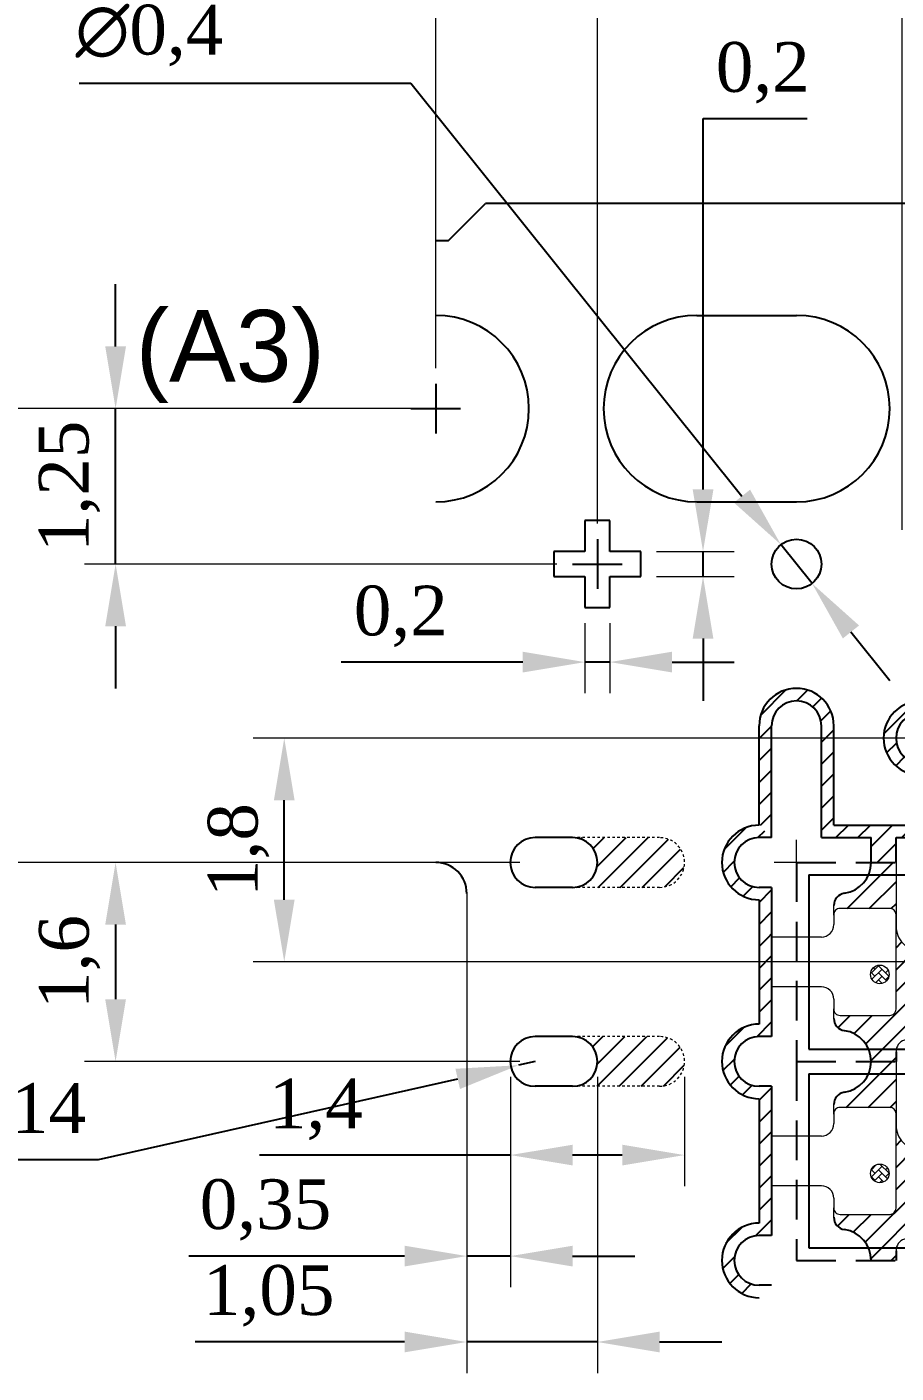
# Model space of a CAD drawing. Header units: millimetres. Extents: x -1672 to -743, y 1116 to 1403.
# Drawn here: x -892.9 to -858, y 1305.5 to 1359.6 of the extents above; entities that cross this region are included whole.
import ezdxf

# ---------------------------------------------------------------- set-up
doc = ezdxf.new("R2010")
doc.units = ezdxf.units.MM
doc.header["$MEASUREMENT"] = 0
doc.linetypes.add('HIDDEN', pattern=[9.525, 6.35, -3.175])
for name, color, linetype in [('\\M+2A4C1\\M+2B3CE\\M+2B944', 144, 'HIDDEN'), ('bottom side half etching', 6, 'Continuous'), ('c2', 2, 'Continuous'), ('Hatch', 1, 'HIDDEN')]:
    doc.layers.add(name, color=color, linetype=linetype)
for name, color, linetype, lineweight in [('Dimension', 3, 'Continuous', 5), ('LF', 4, 'Continuous', 25), ('Visble1', 6, 'Continuous', 20)]:
    doc.layers.add(name, color=color, linetype=linetype, lineweight=lineweight)
doc.styles.add('Dim', font='arial.ttf', dxfattribs={"height": 3})
doc.styles.get("Standard").update_dxf_attribs({"font": 'romantic.ttf', "height": 2})
doc.dimstyles.new('ISO-25 scale5', dxfattribs={"dimtxt": 1.5, "dimasz": 2.5, "dimexe": 1.25, "dimexo": 0.625, "dimtad": 1, "dimtoh": 1, "dimlfac": 0.2, "dimtxsty": 'Standard', "dimcen": 2.5, "dimclre": 256, "dimclrt": 1, "dimadec": 0, "dimazin": 0, "dimtfac": 1, "dimtmove": 0, "dimatfit": 3, "dimfxl": 0, "dimlwe": -1, "dimarcsym": 0})
pattern_1 = [(45, (-1152.9834, 964.2726), (-0.4419417, 0.4419417), [])]
pattern_2 = [(45, (-1152.9834, 1533.01056), (-0.4419417, 0.4419417), [])]

# ---------------------------------------------------------------- blocks, each defined once
blk = doc.blocks.new('*D106')
at = {"layer": 'Defpoints', "color": 0}
for p in [(-876.519, 1371.909), (-876.519, 1351.052), (-857.769, 1338.802)]:
    blk.add_point(p, dxfattribs=at)
at = {"layer": 'Dimension'}
for p, q in [((-876.519, 1351.677), (-876.519, 1373.159)), ((-857.769, 1339.427), (-857.769, 1373.159))]:
    blk.add_line(p, q, dxfattribs=at)
at = {"layer": 'Dimension', "color": 0, "lineweight": -2}
blk.add_line((-860.269, 1371.909), (-874.019, 1371.909), dxfattribs=at)
at = {"layer": 'Dimension', "color": 0}
for points in [[(-874.019, 1372.326), (-874.019, 1371.493), (-876.519, 1371.909)], [(-860.269, 1372.326), (-860.269, 1371.493), (-857.769, 1371.909)]]:
    blk.add_solid(points, dxfattribs=at)
at = {"layer": 'Dimension', "color": 1, "insert": (-867.144, 1373.764), "char_height": 2, "attachment_point": 5}
blk.add_mtext('3,75', dxfattribs=at)
blk = doc.blocks.new('*D108')
at = {"layer": 'Defpoints', "color": 0}
for p in [(-889.382, 1344.302), (-877.519, 1344.302), (-871.019, 1338.052)]:
    blk.add_point(p, dxfattribs=at)
at = {"layer": 'Dimension', "color": 0, "lineweight": -2}
for p, q in [((-889.382, 1346.802), (-889.382, 1349.302)), ((-889.382, 1338.052), (-889.382, 1344.302)), ((-889.382, 1335.552), (-889.382, 1333.052))]:
    blk.add_line(p, q, dxfattribs=at)
at = {"layer": 'Dimension'}
for p, q in [((-878.144, 1344.302), (-890.632, 1344.302)), ((-871.644, 1338.052), (-890.632, 1338.052))]:
    blk.add_line(p, q, dxfattribs=at)
at = {"layer": 'Dimension', "color": 0}
for points in [[(-889.799, 1346.802), (-888.965, 1346.802), (-889.382, 1344.302)], [(-889.799, 1335.552), (-888.965, 1335.552), (-889.382, 1338.052)]]:
    blk.add_solid(points, dxfattribs=at)
at = {"layer": 'Dimension', "color": 1, "insert": (-891.236, 1341.177), "char_height": 2, "attachment_point": 5, "rotation": 90}
blk.add_mtext('1,25', dxfattribs=at)
blk = doc.blocks.new('*D109')
at = {"layer": 'Defpoints', "color": 0}
for p in [(-876.519, 1364.762), (-876.519, 1351.052), (-870.019, 1339.052)]:
    blk.add_point(p, dxfattribs=at)
at = {"layer": 'Dimension'}
for p, q in [((-876.519, 1351.677), (-876.519, 1366.012)), ((-870.019, 1339.677), (-870.019, 1366.012))]:
    blk.add_line(p, q, dxfattribs=at)
at = {"layer": 'Dimension', "color": 0, "lineweight": -2}
for p, q in [((-874.019, 1364.762), (-872.519, 1364.762)), ((-870.019, 1364.762), (-854.754, 1364.762))]:
    blk.add_line(p, q, dxfattribs=at)
at = {"layer": 'Dimension', "color": 0}
for points in [[(-874.019, 1365.178), (-874.019, 1364.345), (-876.519, 1364.762)], [(-872.519, 1365.178), (-872.519, 1364.345), (-870.019, 1364.762)]]:
    blk.add_solid(points, dxfattribs=at)
at = {"layer": 'Dimension', "color": 1, "insert": (-861.137, 1366.616), "char_height": 2, "attachment_point": 5}
blk.add_mtext('1,3±0,075', dxfattribs=at)
blk = doc.blocks.new('*D110')
at = {"layer": 'Defpoints', "color": 0}
for p in [(-870.519, 1336.302), (-869.519, 1336.302), (-870.519, 1334.11)]:
    blk.add_point(p, dxfattribs=at)
at = {"layer": 'Dimension'}
for p, q in [((-870.519, 1335.677), (-870.519, 1332.86)), ((-869.519, 1335.677), (-869.519, 1332.86))]:
    blk.add_line(p, q, dxfattribs=at)
at = {"layer": 'Dimension', "color": 0, "lineweight": -2}
for p, q in [((-873.019, 1334.11), (-880.322, 1334.11)), ((-869.519, 1334.11), (-870.519, 1334.11)), ((-867.019, 1334.11), (-864.519, 1334.11))]:
    blk.add_line(p, q, dxfattribs=at)
at = {"layer": 'Dimension', "color": 0}
for points in [[(-873.019, 1334.527), (-873.019, 1333.693), (-870.519, 1334.11)], [(-867.019, 1334.527), (-867.019, 1333.693), (-869.519, 1334.11)]]:
    blk.add_solid(points, dxfattribs=at)
at = {"layer": 'Dimension', "color": 1, "insert": (-877.921, 1335.948), "char_height": 2, "attachment_point": 5}
blk.add_mtext('0,2', dxfattribs=at)
blk = doc.blocks.new('*D111')
at = {"layer": 'Defpoints', "color": 0}
for p in [(-868.269, 1338.552), (-868.269, 1337.552), (-865.775, 1337.552)]:
    blk.add_point(p, dxfattribs=at)
at = {"layer": 'Dimension', "color": 0, "lineweight": -2}
for p, q in [((-865.775, 1341.052), (-865.775, 1355.967)), ((-865.775, 1355.967), (-861.596, 1355.967)), ((-865.775, 1337.552), (-865.775, 1338.552)), ((-865.775, 1335.052), (-865.775, 1332.552))]:
    blk.add_line(p, q, dxfattribs=at)
at = {"layer": 'Dimension'}
for p, q in [((-867.644, 1338.552), (-864.525, 1338.552)), ((-867.644, 1337.552), (-864.525, 1337.552))]:
    blk.add_line(p, q, dxfattribs=at)
at = {"layer": 'Dimension', "color": 0}
for points in [[(-866.191, 1341.052), (-865.358, 1341.052), (-865.775, 1338.552)], [(-866.191, 1335.052), (-865.358, 1335.052), (-865.775, 1337.552)]]:
    blk.add_solid(points, dxfattribs=at)
at = {"layer": 'Dimension', "color": 1, "insert": (-863.373, 1357.805), "char_height": 2, "attachment_point": 5}
blk.add_mtext('0,2', dxfattribs=at)
blk = doc.blocks.new('*D112')
at = {"layer": 'Defpoints', "color": 0}
for p in [(-875.269, 1318.052), (-873.519, 1318.052), (-875.269, 1310.225)]:
    blk.add_point(p, dxfattribs=at)
at = {"layer": 'Dimension'}
for p, q in [((-875.269, 1317.427), (-875.269, 1308.975)), ((-873.519, 1317.427), (-873.519, 1308.975))]:
    blk.add_line(p, q, dxfattribs=at)
at = {"layer": 'Dimension', "color": 0, "lineweight": -2}
for p, q in [((-877.769, 1310.225), (-886.445, 1310.225)), ((-873.519, 1310.225), (-875.269, 1310.225)), ((-871.019, 1310.225), (-868.519, 1310.225))]:
    blk.add_line(p, q, dxfattribs=at)
at = {"layer": 'Dimension', "color": 0}
for points in [[(-877.769, 1310.642), (-877.769, 1309.808), (-875.269, 1310.225)], [(-871.019, 1310.642), (-871.019, 1309.808), (-873.519, 1310.225)]]:
    blk.add_solid(points, dxfattribs=at)
at = {"layer": 'Dimension', "color": 1, "insert": (-883.357, 1312.079), "char_height": 2, "attachment_point": 5}
blk.add_mtext('0,35', dxfattribs=at)
blk = doc.blocks.new('*D73')
at = {"layer": 'Defpoints', "color": 0}
for p in [(-870.019, 1318.052), (-875.269, 1313.677), (-875.269, 1306.771)]:
    blk.add_point(p, dxfattribs=at)
at = {"layer": 'Dimension'}
for p, q in [((-870.019, 1317.427), (-870.019, 1305.521)), ((-875.269, 1313.052), (-875.269, 1305.521))]:
    blk.add_line(p, q, dxfattribs=at)
at = {"layer": 'Dimension', "color": 0, "lineweight": -2}
for p, q in [((-877.769, 1306.771), (-886.188, 1306.771)), ((-870.019, 1306.771), (-875.269, 1306.771)), ((-867.519, 1306.771), (-865.019, 1306.771))]:
    blk.add_line(p, q, dxfattribs=at)
at = {"layer": 'Dimension', "color": 0}
for points in [[(-877.769, 1307.188), (-877.769, 1306.354), (-875.269, 1306.771)], [(-867.519, 1307.188), (-867.519, 1306.354), (-870.019, 1306.771)]]:
    blk.add_solid(points, dxfattribs=at)
at = {"layer": 'Dimension', "color": 1, "insert": (-883.229, 1308.625), "char_height": 2, "attachment_point": 5}
blk.add_mtext('1,05', dxfattribs=at)
blk = doc.blocks.new('*D113')
at = {"layer": 'Defpoints', "color": 0}
for p in [(-873.519, 1318.052), (-866.519, 1318.052), (-873.519, 1314.287)]:
    blk.add_point(p, dxfattribs=at)
at = {"layer": 'Dimension'}
for p, q in [((-873.519, 1317.427), (-873.519, 1313.037)), ((-866.519, 1317.427), (-866.519, 1313.037))]:
    blk.add_line(p, q, dxfattribs=at)
at = {"layer": 'Dimension', "color": 0, "lineweight": -2}
for p, q in [((-873.519, 1314.287), (-883.603, 1314.287)), ((-869.019, 1314.287), (-871.019, 1314.287))]:
    blk.add_line(p, q, dxfattribs=at)
at = {"layer": 'Dimension', "color": 0}
for points in [[(-871.019, 1314.703), (-871.019, 1313.87), (-873.519, 1314.287)], [(-869.019, 1314.703), (-869.019, 1313.87), (-866.519, 1314.287)]]:
    blk.add_solid(points, dxfattribs=at)
at = {"layer": 'Dimension', "color": 1, "insert": (-881.333, 1316.123), "char_height": 2, "attachment_point": 5}
blk.add_mtext('1,4', dxfattribs=at)
blk = doc.blocks.new('*D118')
at = {"layer": 'Defpoints', "color": 0}
for p in [(-872.519, 1318.052), (-873.196, 1317.9)]:
    blk.add_point(p, dxfattribs=at)
at = {"layer": 'Dimension', "color": 0, "lineweight": -2}
for p, q in [((-872.519, 1318.052), (-873.196, 1317.9)), ((-890.067, 1314.103), (-875.635, 1317.351)), ((-897.734, 1314.103), (-890.067, 1314.103))]:
    blk.add_line(p, q, dxfattribs=at)
at = {"layer": 'Dimension', "color": 0}
blk.add_solid([(-875.726, 1317.757), (-875.543, 1316.944), (-873.196, 1317.9)], dxfattribs=at)
at = {"layer": 'Dimension', "color": 1, "insert": (-894.213, 1315.941), "char_height": 2, "attachment_point": 5}
blk.add_mtext('R0,14', dxfattribs=at)
blk = doc.blocks.new('*D119')
at = {"layer": 'Defpoints', "color": 0}
for p in [(-872.519, 1326.052), (-889.384, 1318.052), (-872.519, 1318.052)]:
    blk.add_point(p, dxfattribs=at)
at = {"layer": 'Dimension'}
for p, q in [((-873.144, 1326.052), (-890.634, 1326.052)), ((-873.144, 1318.052), (-890.634, 1318.052))]:
    blk.add_line(p, q, dxfattribs=at)
at = {"layer": 'Dimension', "color": 0, "lineweight": -2}
blk.add_line((-889.384, 1323.552), (-889.384, 1320.552), dxfattribs=at)
at = {"layer": 'Dimension', "color": 0}
for points in [[(-889.8, 1323.552), (-888.967, 1323.552), (-889.384, 1326.052)], [(-889.8, 1320.552), (-888.967, 1320.552), (-889.384, 1318.052)]]:
    blk.add_solid(points, dxfattribs=at)
at = {"layer": 'Dimension', "color": 1, "insert": (-891.229, 1322.052), "char_height": 2, "attachment_point": 5, "rotation": 90}
blk.add_mtext('1,6', dxfattribs=at)
blk = doc.blocks.new('*D120')
at = {"layer": 'Defpoints', "color": 0}
for p in [(-898.689, 1344.302), (-876.519, 1344.302), (-872.519, 1326.052)]:
    blk.add_point(p, dxfattribs=at)
at = {"layer": 'Dimension'}
for p, q in [((-877.144, 1344.302), (-899.939, 1344.302)), ((-873.144, 1326.052), (-899.939, 1326.052))]:
    blk.add_line(p, q, dxfattribs=at)
at = {"layer": 'Dimension', "color": 0, "lineweight": -2}
blk.add_line((-898.689, 1328.552), (-898.689, 1341.802), dxfattribs=at)
at = {"layer": 'Dimension', "color": 0}
for points in [[(-899.105, 1341.802), (-898.272, 1341.802), (-898.689, 1344.302)], [(-899.105, 1328.552), (-898.272, 1328.552), (-898.689, 1326.052)]]:
    blk.add_solid(points, dxfattribs=at)
at = {"layer": 'Dimension', "color": 1, "insert": (-900.543, 1335.177), "char_height": 2, "attachment_point": 5, "rotation": 90}
blk.add_mtext('3,65', dxfattribs=at)
blk = doc.blocks.new('*D121')
at = {"layer": 'Defpoints', "color": 0}
for p in [(-876.519, 1376.87), (-846.019, 1348.802), (-876.519, 1345.302)]:
    blk.add_point(p, dxfattribs=at)
at = {"layer": 'Dimension'}
for p, q in [((-876.519, 1345.927), (-876.519, 1378.12)), ((-846.019, 1349.427), (-846.019, 1378.12))]:
    blk.add_line(p, q, dxfattribs=at)
at = {"layer": 'Dimension', "color": 0, "lineweight": -2}
blk.add_line((-848.519, 1376.87), (-874.019, 1376.87), dxfattribs=at)
at = {"layer": 'Dimension', "color": 0}
for points in [[(-874.019, 1377.286), (-874.019, 1376.453), (-876.519, 1376.87)], [(-848.519, 1377.286), (-848.519, 1376.453), (-846.019, 1376.87)]]:
    blk.add_solid(points, dxfattribs=at)
at = {"layer": 'Dimension', "color": 1, "insert": (-861.269, 1378.715), "char_height": 2, "attachment_point": 5}
blk.add_mtext('6,1', dxfattribs=at)
blk = doc.blocks.new('*D123')
at = {"layer": 'Defpoints', "color": 0}
for p in [(-862.645, 1338.832), (-861.394, 1337.272)]:
    blk.add_point(p, dxfattribs=at)
at = {"layer": 'Dimension', "color": 0, "lineweight": -2}
for p, q in [((-890.852, 1357.383), (-877.522, 1357.383)), ((-877.522, 1357.383), (-864.209, 1340.782)), ((-861.394, 1337.272), (-862.645, 1338.832)), ((-859.83, 1335.321), (-858.265, 1333.371))]:
    blk.add_line(p, q, dxfattribs=at)
at = {"layer": 'Dimension', "color": 0}
for points in [[(-863.884, 1341.043), (-864.534, 1340.522), (-862.645, 1338.832)], [(-859.504, 1335.582), (-860.155, 1335.061), (-861.394, 1337.272)]]:
    blk.add_solid(points, dxfattribs=at)
at = {"layer": 'Dimension', "color": 1, "insert": (-888.024, 1359.305), "char_height": 2, "attachment_point": 5}
blk.add_mtext('∅0,4', dxfattribs=at)
blk = doc.blocks.new('*U35')
at = {"layer": 'bottom side half etching'}
blk.add_arc((0.75, 0), 1.5, 90, 270, dxfattribs=at)
at = {"layer": 'LF'}
for p, q in [((1.25, 1), (0.75, 1)), ((1.25, -1), (0.75, -1))]:
    blk.add_line(p, q, dxfattribs=at)
blk.add_arc((0.75, 0), 1, 90, 270, dxfattribs=at)
blk = doc.blocks.new('*U36')
at = {"layer": 'bottom side half etching', "color": 0, "linetype": 'ByBlock', "lineweight": -2}
for p in [(0, 0), (0, -8), (0, -16)]:
    blk.add_blockref('*U35', p, dxfattribs=at)
blk = doc.blocks.new('*U31')
at = {"layer": 'bottom side half etching'}
for p, q in [((-3, 1.5), (3, 1.5)), ((3, -1.5), (-3, -1.5))]:
    blk.add_line(p, q, dxfattribs=at)
for centre, start, end in [((-3, 0), 90, 270), ((3, 0), 270, 90)]:
    blk.add_arc(centre, 1.5, start, end, dxfattribs=at)
at = {"layer": 'LF'}
for p, q in [((-3, 1), (3, 1)), ((3, -1), (-3, -1))]:
    blk.add_line(p, q, dxfattribs=at)
for centre, start, end in [((-3, 0), 90, 270), ((3, 0), 270, 90)]:
    blk.add_arc(centre, 1, start, end, dxfattribs=at)
blk = doc.blocks.new('*U32')
at = {"layer": 'LF', "color": 0, "linetype": 'ByBlock', "lineweight": -2}
for p in [(0, 0), (16, 0), (32, 0)]:
    blk.add_blockref('*U31', p, dxfattribs=at)
blk = doc.blocks.new('*D145')
at = {"layer": 'Defpoints', "color": 0}
for p in [(-882.605, 1331.052), (-857.019, 1331.052), (-854.414, 1322.052)]:
    blk.add_point(p, dxfattribs=at)
at = {"layer": 'Dimension'}
for p, q in [((-857.644, 1331.052), (-883.855, 1331.052)), ((-855.039, 1322.052), (-883.855, 1322.052))]:
    blk.add_line(p, q, dxfattribs=at)
at = {"layer": 'Dimension', "color": 0, "lineweight": -2}
blk.add_line((-882.605, 1324.552), (-882.605, 1328.552), dxfattribs=at)
at = {"layer": 'Dimension', "color": 0}
for points in [[(-883.022, 1328.552), (-882.189, 1328.552), (-882.605, 1331.052)], [(-883.022, 1324.552), (-882.189, 1324.552), (-882.605, 1322.052)]]:
    blk.add_solid(points, dxfattribs=at)
at = {"layer": 'Dimension', "color": 1, "insert": (-884.442, 1326.552), "char_height": 2, "attachment_point": 5, "rotation": 90}
blk.add_mtext('1,8', dxfattribs=at)
blk = doc.blocks.new('*U41')
at = {"layer": 'bottom side half etching'}
blk.add_line((-6.5, 1), (6.5, 1), dxfattribs=at)
at = {"layer": 'LF'}
for p, q in [((-7, 0.5), (-5, 0.5)), ((-5, -0.5), (-5, 0.5)), ((-4, 0.5), (-3.1, 0.5)), ((-4, -0.5), (-4, 0.5)), ((-3.1, 0.36), (-3.1, 0.5)), ((-2.1, 0.5), (1.625, 0.5)), ((-2.1, 0.432), (-2.1, 0.5)), ((1.625, -0.5), (1.625, 0.5)), ((2.625, 0.5), (7, 0.5)), ((2.625, -0.5), (2.625, 0.5))]:
    blk.add_line(p, q, dxfattribs=at)
at = {"layer": 'LF', "lineweight": 9}
blk.add_line((-2.993, 0.052), (-2.561, -0.5), dxfattribs=at)
at = {"layer": 'LF'}
blk.add_arc((-2.6, 0.36), 0.5, 180, 218.1026, dxfattribs=at)
at = {"layer": 'LF', "lineweight": 9}
for centre, radius, start, end in [((-1.6, 0.432), 0.5, 180, 225.5543), ((-3, -0.996), 1.5, 19.2982, 45.5543)]:
    blk.add_arc(centre, radius, start, end, dxfattribs=at)
blk = doc.blocks.new('*U42')
at = {"layer": 'Dimension', "color": 0, "linetype": 'ByBlock', "lineweight": -2}
for p in [(0, 0), (16, 0), (32, 0)]:
    blk.add_blockref('*U41', p, dxfattribs=at)
blk = doc.blocks.new('without tunnel')
at = {"layer": 'Dimension'}
h = blk.add_hatch(dxfattribs=at)
h.set_pattern_fill('AR-HBONE', color=256, scale=0.2, style=0)
h.set_pattern_definition([(45, (-4678.2712, -3546.139), (9e-17, 1.13137085), [2.4, -0.8]), (135, (-4677.70555, -3545.5733), (9e-17, 1.13137085), [2.4, -0.8])])
h.paths.add_polyline_path([(-20.1, -2, 1), (-17.1, -2, 1)])
at = {"layer": 'Hatch'}
h = blk.add_hatch(dxfattribs=at)
h.set_pattern_fill('ANSI31', color=256, scale=20)
h.set_pattern_definition([(45, (2985.13, -1225.2742), (-1.767767, 1.767767), [])])
h.paths.add_polyline_path([(-16, 14), (-20.42, 14, -0.259589), (-24.29, 11.05, 0.372825), (-26, 9.07), (-26, 7.6, -0.414214), (-25, 8.6), (-17, 8.6, -0.414214), (-16, 7.6)])
h.paths.add_polyline_path([(-16, 16), (-20, 16, -0.103244), (-20.42, 14), (-16, 14)])
h.paths.add_polyline_path([(-9.75, -11.75, -0.198912), (-11.8, -6.8), (-11.8, -1.13, 0.172187), (-13.57, 1.7), (-14.83, 2.96, -0.198912), (-16, 5.78), (-16, -7.6, -0.414214), (-17, -8.6), (-25, -8.6, -0.414214), (-26, -7.6), (-26, -9.07, 0.372825), (-24.29, -11.05, -0.259589), (-20.42, -14), (-15.95, -14, -0.630407), (-12.43, -13.22), (-11.81, -14), (-7.51, -14, 0.014872), (-7.76, -13.74)])
h.paths.add_polyline_path([(-16, -14.45, -0.056727), (-15.95, -14), (-20.42, -14, -0.103244), (-20, -16), (-16, -16)])
h.paths.add_polyline_path([(-7.51, -14), (-11.81, -14), (-10.24, -16), (-6.34, -16, 0.097582)])
h.paths.add_polyline_path([(-5, 8.6), (25, 8.6, -0.414214), (26, 7.6), (26, 8.8, 0.414214), (24, 10.8), (14.5, 10.8, -0.356394), (10.58, 14), (6.42, 14, -0.356394), (2.5, 10.8), (-3, 10.8, -0.414214), (-6, 13.8), (-6, 14), (-9.08, 14, -0.393336), (-11.23, 10.52, 0.337319), (-12.4, 8.98), (-12.4, 6.43, 0.198912), (-11.23, 3.6), (-10.57, 2.94, -0.172187), (-8.8, 0.11), (-8.8, -6.8, 0.414214), (-4.8, -10.8), (2.5, -10.8, -0.356394), (6.42, -14), (10.58, -14, -0.356394), (14.5, -10.8), (24, -10.8, 0.414214), (26, -8.8), (26, -7.6, -0.414214), (25, -8.6), (-5, -8.6, -0.414214), (-6, -7.6), (-6, 7.6, -0.414214)])
h.paths.add_polyline_path([(-6.34, 16), (-10.24, 16), (-9.66, 15.26, -0.117374), (-9.08, 14), (-6, 14, 0.085121)])
h.paths.add_polyline_path([(10.5, 16), (6.5, 16), (6.5, 14.8, -0.050382), (6.42, 14), (10.58, 14, -0.050382), (10.5, 14.8)])
h.paths.add_polyline_path([(10.5, -14.8, -0.050382), (10.58, -14), (6.42, -14, -0.050382), (6.5, -14.8), (6.5, -16), (10.5, -16)])
at = {"layer": '\\M+2A4C1\\M+2B3CE\\M+2B944'}
for p, q in [((-32, 16), (-32, -16)), ((-32, 16), (32, 16)), ((32, 16), (32, -16)), ((-32, -16), (32, -16))]:
    blk.add_line(p, q, dxfattribs=at)
at = {"layer": 'bottom side half etching', "lineweight": 9}
blk.add_line((-26, 7.6), (-26, 6), dxfattribs=at)
for points in [[(-26, -7.6), (-26, -7.6, 0.414214), (-25, -8.6), (-17, -8.6, 0.414214), (-16, -7.6), (-16, 7.6, 0.414214), (-17, 8.6), (-25, 8.6, 0.414214), (-26, 7.6), (-26, 6)], [(26, 7.6), (26, 7.6, 0.414214), (25, 8.6), (-5, 8.6, 0.414214), (-6, 7.6), (-6, -7.6, 0.414214), (-5, -8.6), (25, -8.6, 0.414214), (26, -7.6), (26, -7.6)]]:
    blk.add_lwpolyline(points, format="xyb", dxfattribs=at)
for centre, start, end in [((-28, 6), 270, 0), ((28, 6), 180, 270), ((-28, -6), 0, 90), ((28, -6), 90, 180)]:
    blk.add_arc(centre, 2, start, end, dxfattribs=at)
at = {"layer": 'c2'}
for p, q in [((-30, 14), (-30, -14)), ((-30, 14), (30, 14)), ((30, 14), (30, -14)), ((0, 4), (0, -4)), ((-4, 0), (4, 0)), ((-30, -14), (30, -14))]:
    blk.add_line(p, q, dxfattribs=at)
at = {"layer": 'LF', "lineweight": 9}
for p, q in [((-16, 16), (-16, 5.78)), ((-10.24, 16), (-9.66, 15.26)), ((6.5, 16), (6.5, 14.8)), ((10.5, 16), (10.5, 14.8)), ((-6, 13.8), (-6, 14.02)), ((-26, 7.54), (-26, 9.07)), ((-12.4, 8.98), (-12.4, 6.43)), ((2.5, 10.8), (-3, 10.8)), ((14.5, 10.8), (24, 10.8)), ((26, 8.8), (26, 7.6)), ((-14.83, 2.96), (-13.57, 1.7)), ((-14.83, 2.96), (-13.57, 1.7)), ((-11.23, 3.6), (-10.57, 2.94)), ((-11.23, 3.6), (-10.57, 2.94)), ((-8.8, 0.11), (-8.8, -6.8)), ((-11.8, -1.13), (-11.8, -6.8)), ((-26, -9.07), (-26, -7.54)), ((26, -7.6), (26, -8.8)), ((-4.8, -10.8), (2.5, -10.8)), ((24, -10.8), (14.5, -10.8)), ((-9.75, -11.75), (-7.76, -13.74)), ((-12.43, -13.22), (-10.24, -16)), ((6.5, -14.8), (6.5, -16)), ((10.5, -14.8), (10.5, -16))]:
    blk.add_line(p, q, dxfattribs=at)
at = {"layer": 'LF', "ltscale": 0.1}
blk.add_line((-16, -14.45), (-16, -16), dxfattribs=at)
at = {"layer": 'LF', "lineweight": 9}
blk.add_circle((-18.6, -2), 1.5, dxfattribs=at)
at = {"layer": 'LF', "ltscale": 0.1}
for centre, radius, start, end in [((-25, 16), 5, 278.2132, 0), ((-24, 9.07), 2, 98.2132, 180), ((-24, -9.07), 2, 180, 261.7868), ((-25, -16), 5, 0, 81.7868)]:
    blk.add_arc(centre, radius, start, end, dxfattribs=at)
at = {"layer": 'LF', "lineweight": 9}
for centre, radius, start, end in [((-12.02, 13.41), 3, 285.4391, 38.1026), ((-12, 14.02), 6, 0, 19.2982), ((-3, 13.8), 3, 180, 270), ((2.5, 14.8), 4, 270, 0), ((14.5, 14.8), 4, 180, 270), ((-10.8, 8.98), 1.6, 105.1457, 180), ((24, 8.8), 2, 0, 90), ((-12, 5.78), 4, 180, 225), ((-8.4, 6.43), 4, 180, 225), ((-8.4, 6.43), 4, 180, 225), ((-13.67, -0.97), 4.99, 12.5212, 51.6004), ((-16.67, -2.21), 4.99, 12.5212, 51.6004), ((-4.8, -6.8), 7, 180, 225), ((-4.8, -6.8), 4, 180, 270), ((2.5, -14.8), 4, 360, 90), ((14.5, -14.8), 4, 90, 180), ((24, -8.8), 2, 270, 360), ((-14, -14.45), 2, 38.1026, 180), ((-12, -17.98), 6, 19.2982, 45)]:
    blk.add_arc(centre, radius, start, end, dxfattribs=at)
at = {"layer": 'Visble1'}
for p, q in [((26, 6), (26, 7.6)), ((-28, 4), (-32, 4)), ((28, 4), (32, 4)), ((-28, -4), (-32, -4)), ((28, -4), (32, -4)), ((-26, -6), (-26, -7.6)), ((26, -6), (26, -7.6))]:
    blk.add_line(p, q, dxfattribs=at)

msp = doc.modelspace()

# ---------------------------------------------------------------- hatches: boundary and pattern name
at = {"layer": 'Hatch'}
h = msp.add_hatch(dxfattribs=at)
h.set_pattern_fill('ANSI31', color=256, scale=5, style=0)
h.set_pattern_definition(pattern_2)
h.paths.add_polyline_path([(-860.5192, 1331.5519, 1), (-863.5192, 1331.5519), (-863.5192, 1327.5519), (-863.0192, 1327.5519), (-863.0192, 1331.5519, -1), (-861.0192, 1331.5519), (-861.0192, 1327.5519), (-860.5192, 1327.5519)])
h = msp.add_hatch(dxfattribs=at)
h.set_pattern_fill('ANSI31', color=256, scale=5, style=0)
h.set_pattern_definition(pattern_1)
h.paths.add_polyline_path([(-851.0192, 1332.5519), (-857.0192, 1332.5519, 1), (-857.0192, 1329.5519), (-851.0192, 1329.5519, 1)])
h.paths.add_polyline_path([(-851.0192, 1332.0519, -1), (-851.0192, 1330.0519), (-857.0192, 1330.0519, -1), (-857.0192, 1332.0519)], flags=16)
h.paths.add_polyline_path([(-835.0192, 1332.5519), (-841.0192, 1332.5519, 0.6517208), (-842.1274, 1330.0409, -0.0151606), (-841.6709, 1330.2933, -0.6958905), (-841.0192, 1332.0519), (-835.0192, 1332.0519, -0.6051219), (-834.1973, 1330.4824, -0.0146442), (-833.7443, 1330.2616, 0.587819)])
h.paths.add_polyline_path([(-833.7443, 1330.2616, 0.0146442), (-834.1973, 1330.4824, -0.2460113), (-835.0192, 1330.0519), (-841.0192, 1330.0519, -0.1793214), (-841.6709, 1330.2933, 0.0151606), (-842.1274, 1330.0409, 0.2108584), (-841.0192, 1329.5519), (-835.0192, 1329.5519, 0.2595894)])
h = msp.add_hatch(dxfattribs=at)
h.set_pattern_fill('ANSI31', color=256, scale=5, style=0)
h.set_pattern_definition(pattern_1)
h.paths.add_polyline_path([(-863.5192, 1327.0519), (-863.0192, 1327.0519), (-863.5192, 1327.5519, 1), (-863.5192, 1324.5519), (-863.5192, 1323.0519), (-863.0192, 1323.0519), (-863.0192, 1325.0519), (-863.5192, 1325.0519, -1)])
h = msp.add_hatch(dxfattribs=at)
h.set_pattern_fill('ANSI31', color=256, scale=5, style=0)
h.set_pattern_definition(pattern_2)
h.paths.add_polyline_path([(-847.0192, 1327.5519), (-847.5192, 1327.5519), (-860.5192, 1327.5519), (-861.0192, 1327.5519), (-861.0192, 1327.0519), (-859.0192, 1327.0519), (-859.0192, 1326.0519), (-858.0192, 1326.0519), (-858.0192, 1327.0519), (-857.1192, 1327.0519), (-857.1192, 1326.9123, 0.1678027), (-857.0127, 1326.6038), (-856.5799, 1326.0519), (-851.3942, 1326.0519), (-851.3942, 1327.0519), (-847.0192, 1327.0519)])
h = msp.add_hatch(dxfattribs=at)
h.set_pattern_fill('ANSI31', color=256, scale=5, style=0)
h.set_pattern_definition(pattern_1)
h.paths.add_polyline_path([(-867.5192, 1325.0519, 1), (-867.5192, 1327.0519), (-871.0192, 1327.0519, -1), (-871.0192, 1325.0519)])
h.paths.add_polyline_path([(-871.0192, 1319.0519, -1), (-871.0192, 1317.0519), (-867.5192, 1317.0519, 1), (-867.5192, 1319.0519)])
h = msp.add_hatch(dxfattribs=at)
h.set_pattern_fill('ANSI31', color=256, scale=5, style=0)
h.set_pattern_definition(pattern_1)
h.paths.add_polyline_path([(-863.0192, 1323.0519), (-863.5192, 1323.0519), (-863.5192, 1321.0519), (-863.0192, 1321.0519), (-863.0192, 1321.5519)])
h = msp.add_hatch(dxfattribs=at)
h.set_pattern_fill('ANSI31', color=256, scale=5, style=0)
h.set_pattern_definition(pattern_1)
h.paths.add_polyline_path([(-863.0192, 1321.0519), (-863.5192, 1321.0519), (-863.5192, 1319.5519), (-863.0192, 1319.0519)])
h.paths.add_polyline_path([(-863.5192, 1319.0519), (-863.0192, 1319.0519), (-863.5192, 1319.5519, 1), (-863.5192, 1316.5519), (-863.0192, 1317.0519), (-863.5192, 1317.0519, -1)])
h = msp.add_hatch(dxfattribs=at)
h.set_pattern_fill('ANSI31', color=256, scale=5, style=0)
h.set_pattern_definition(pattern_1)
h.paths.add_polyline_path([(-863.0192, 1317.0519), (-863.5192, 1316.5519), (-863.5192, 1315.0519), (-863.0192, 1315.0519)])
h = msp.add_hatch(dxfattribs=at)
h.set_pattern_fill('ANSI31', color=256, scale=5, style=0)
h.set_pattern_definition(pattern_1)
h.paths.add_polyline_path([(-863.0192, 1315.0519), (-863.5192, 1315.0519), (-863.5192, 1311.5519, 1), (-863.5192, 1308.5519), (-863.0192, 1309.0519), (-863.5192, 1309.0519, -1), (-863.5192, 1311.0519), (-863.0192, 1311.0519), (-863.0192, 1313.5519)])

# ---------------------------------------------------------------- linework, layer by layer
at = {"layer": 'bottom side half etching'}
for p, q in [((-863.5192, 1327.5519), (-863.5192, 1331.5519)), ((-860.5192, 1327.5519), (-860.5192, 1331.5519)), ((-863.5192, 1324.5519), (-863.5192, 1319.5519)), ((-863.5192, 1316.5519), (-863.5192, 1311.5519))]:
    msp.add_line(p, q, dxfattribs=at)
msp.add_arc((-862.0192, 1331.5519), 1.5, 0, 180, dxfattribs=at)
at = {"layer": 'c2'}
for p, q in [((-876.5192, 1345.3019), (-876.5192, 1343.3019)), ((-877.5192, 1344.3019), (-875.5192, 1344.3019)), ((-870.0192, 1339.0519), (-870.0192, 1337.0519)), ((-871.0192, 1338.0519), (-869.0192, 1338.0519))]:
    msp.add_line(p, q, dxfattribs=at)
at = {"layer": 'Dimension'}
for q in [(-862.0192, 1326.963), (-862.913, 1326.0519)]:
    msp.add_line((-862.0192, 1326.0519), q, dxfattribs=at)
at = {"layer": 'Dimension', "ltscale": 0.1}
msp.add_line((-875.2692, 1324.8019), (-875.2692, 1311.3019), dxfattribs=at)
at = {"layer": 'LF'}
for p, q in [((-876.0192, 1351.0519), (-874.5192, 1352.5519)), ((-822.2692, 1352.5519), (-874.5192, 1352.5519)), ((-876.0192, 1351.0519), (-876.5192, 1351.0519)), ((-866.0192, 1348.0519), (-862.0192, 1348.0519)), ((-866.0192, 1340.5519), (-862.0192, 1340.5519)), ((-863.0192, 1327.0519), (-863.0192, 1331.5519)), ((-861.0192, 1327.0519), (-861.0192, 1331.5519)), ((-871.0192, 1327.0519), (-872.5192, 1327.0519)), ((-871.0192, 1325.0519), (-872.5192, 1325.0519)), ((-863.0192, 1325.0519), (-863.0192, 1321.5519)), ((-863.0192, 1321.5519), (-863.0192, 1319.0519)), ((-871.0192, 1319.0519), (-872.5192, 1319.0519)), ((-871.0192, 1317.0519), (-872.5192, 1317.0519)), ((-863.0192, 1317.0519), (-863.0192, 1313.5519)), ((-863.0192, 1313.5519), (-863.0192, 1311.0519))]:
    msp.add_line(p, q, dxfattribs=at)
at = {"layer": 'LF', "lineweight": -2}
for p, q in [((-870.5192, 1339.8019), (-870.5192, 1338.5519)), ((-869.5192, 1339.8019), (-870.5192, 1339.8019)), ((-869.5192, 1338.5519), (-869.5192, 1339.8019)), ((-870.5192, 1338.5519), (-871.7692, 1338.5519)), ((-871.7692, 1338.5519), (-871.7692, 1337.5519)), ((-868.2692, 1338.5519), (-869.5192, 1338.5519)), ((-868.2692, 1337.5519), (-868.2692, 1338.5519)), ((-871.7692, 1337.5519), (-870.5192, 1337.5519)), ((-870.5192, 1337.5519), (-870.5192, 1336.3019)), ((-869.5192, 1336.3019), (-869.5192, 1337.5519)), ((-869.5192, 1337.5519), (-868.2692, 1337.5519)), ((-870.5192, 1336.3019), (-869.5192, 1336.3019))]:
    msp.add_line(p, q, dxfattribs=at)
at = {"layer": 'LF'}
msp.add_circle((-862.0192, 1338.0519), 1, dxfattribs=at)
for centre, radius, start, end in [((-876.5192, 1344.3019), 3.75, 270, 90), ((-866.0192, 1344.3019), 3.75, 90, 270), ((-862.0192, 1344.3019), 3.75, 270, 90), ((-862.0192, 1331.5519), 1, 0, 180), ((-872.5192, 1326.0519), 1, 90, 270), ((-871.0192, 1326.0519), 1, 270, 90), ((-876.5192, 1324.8019), 1.25, 0, 90), ((-872.5192, 1318.0519), 1, 90, 270), ((-871.0192, 1318.0519), 1, 270, 90)]:
    msp.add_arc(centre, radius, start, end, dxfattribs=at)
at = {"layer": 'Visble1', "linetype": 'HIDDEN', "ltscale": 0.01}
for p, q in [((-867.5192, 1327.0519), (-871.0192, 1327.0519)), ((-867.5192, 1325.0519), (-871.0192, 1325.0519)), ((-867.5192, 1319.0519), (-871.0192, 1319.0519)), ((-867.5192, 1317.0519), (-871.0192, 1317.0519))]:
    msp.add_line(p, q, dxfattribs=at)
at = {"layer": 'Visble1'}
for p, q in [((-862.0192, 1323.0519), (-863.0192, 1323.0519)), ((-862.0192, 1321.0519), (-863.0192, 1321.0519)), ((-862.0192, 1315.0519), (-863.0192, 1315.0519)), ((-862.0192, 1313.0519), (-863.0192, 1313.0519))]:
    msp.add_line(p, q, dxfattribs=at)
at = {"layer": 'Visble1', "linetype": 'HIDDEN', "ltscale": 0.01}
for centre in [(-867.5192, 1326.0519), (-867.5192, 1318.0519)]:
    msp.add_arc(centre, 1, 270, 90, dxfattribs=at)

# ---------------------------------------------------------------- block references
at = {"layer": 'bottom side half etching'}
msp.add_blockref('*U36', (-864.2692, 1326.0519), dxfattribs=at)
at = {"layer": 'Dimension'}
msp.add_blockref('*U42', (-854.0192, 1326.5519), dxfattribs=at)
at = {"layer": 'Dimension', "xscale": 0.25, "yscale": 0.25, "zscale": 0.25}
for p in [(-854.0192, 1322.0519), (-854.0192, 1314.0519)]:
    msp.add_blockref('without tunnel', p, dxfattribs=at)
at = {"layer": 'LF'}
msp.add_blockref('*U32', (-854.0192, 1331.0519), dxfattribs=at)

# ---------------------------------------------------------------- texts
at = {"layer": 'Dimension', "style": 'Dim'}
msp.add_text('(A3)', height=2.88, dxfattribs=at).set_placement((-888.5744, 1345.3891))

# ---------------------------------------------------------------- dimensions: what is measured, and where the dimension line sits
at = {"layer": 'Dimension', "ltscale": 0.1}
for base, p1, p2, picture, middle in [((-876.5192, 1376.8698), (-846.0192, 1348.8019), (-876.5192, 1345.3019), '*D121', (-861.2692, 1378.7152)), ((-876.5192, 1371.9093), (-857.7692, 1338.8019), (-876.5192, 1351.0519), '*D106', (-867.1442, 1373.7636)), ((-875.2692, 1310.225), (-873.5192, 1318.0519), (-875.2692, 1318.0519), '*D112', (-883.3573, 1312.0793)), ((-875.2692, 1306.7712), (-870.0192, 1318.0519), (-875.2692, 1313.6769), '*D73', (-883.2286, 1308.6255))]:
    dim = msp.add_linear_dim(base=base, p1=p1, p2=p2, dimstyle='ISO-25 scale5', dxfattribs=at)
    dim.commit()
    dim.dimension.update_dxf_attribs({"geometry": picture, "text_midpoint": middle})
at = {"layer": 'Dimension'}
dim = msp.add_linear_dim(base=(-876.5192, 1364.7616), p1=(-870.0192, 1339.0519), p2=(-876.5192, 1351.0519), dimstyle='ISO-25 scale5', override={"dimgap": 0.625, "dimtol": 1, "dimlim": 0, "dimtp": 0.075, "dimtm": 0.075, "dimtdec": 3}, dxfattribs=at)
dim.commit()
dim.dimension.update_dxf_attribs({"geometry": '*D109', "text_midpoint": (-861.1368, 1364.7616), "dimtype": 160})
at = {"layer": 'Dimension', "ltscale": 0.1}
dim = msp.add_diameter_dim_2p(p1=(-861.3936, 1337.2717), p2=(-862.6449, 1338.832), dimstyle='ISO-25 scale5', dxfattribs=at)
dim.commit()
dim.dimension.update_dxf_attribs({"geometry": '*D123', "text_midpoint": (-888.0235, 1357.3829), "dimtype": 163})
dim = msp.add_linear_dim(base=(-865.7747, 1337.5519), p1=(-868.2692, 1338.5519), p2=(-868.2692, 1337.5519), angle=90, dimstyle='ISO-25 scale5', dxfattribs=at)
dim.commit()
dim.dimension.update_dxf_attribs({"geometry": '*D111', "text_midpoint": (-863.3731, 1355.9669), "dimtype": 160})
for base, p1, p2, picture, middle in [((-889.3819, 1344.3019), (-871.0192, 1338.0519), (-877.5192, 1344.3019), '*D108', (-891.2362, 1341.1769)), ((-898.6888, 1344.3019), (-872.5192, 1326.0519), (-876.5192, 1344.3019), '*D120', (-900.5431, 1335.1769)), ((-882.6052, 1331.0519), (-854.4139, 1322.0519), (-857.0192, 1331.0519), '*D145', (-884.4417, 1326.5519)), ((-889.3835, 1318.0519), (-872.5192, 1326.0519), (-872.5192, 1318.0519), '*D119', (-891.2289, 1322.0519))]:
    dim = msp.add_linear_dim(base=base, p1=p1, p2=p2, angle=90, dimstyle='ISO-25 scale5', dxfattribs=at)
    dim.commit()
    dim.dimension.update_dxf_attribs({"geometry": picture, "text_midpoint": middle})
for base, p1, p2, picture, middle in [((-870.5192, 1334.1099), (-869.5192, 1336.3019), (-870.5192, 1336.3019), '*D110', (-877.9209, 1334.1099)), ((-873.5192, 1314.2867), (-866.5192, 1318.0519), (-873.5192, 1318.0519), '*D113', (-881.3332, 1314.2867))]:
    dim = msp.add_linear_dim(base=base, p1=p1, p2=p2, dimstyle='ISO-25 scale5', dxfattribs=at)
    dim.commit()
    dim.dimension.update_dxf_attribs({"geometry": picture, "text_midpoint": middle, "dimtype": 160})
dim = msp.add_radius_dim(center=(-872.5192, 1318.0519), mpoint=(-873.1957, 1317.8996), dimstyle='ISO-25 scale5', dxfattribs=at)
dim.commit()
dim.dimension.update_dxf_attribs({"geometry": '*D118', "text_midpoint": (-890.0673, 1314.1029), "dimtype": 164})

doc.saveas('drawing.dxf')
